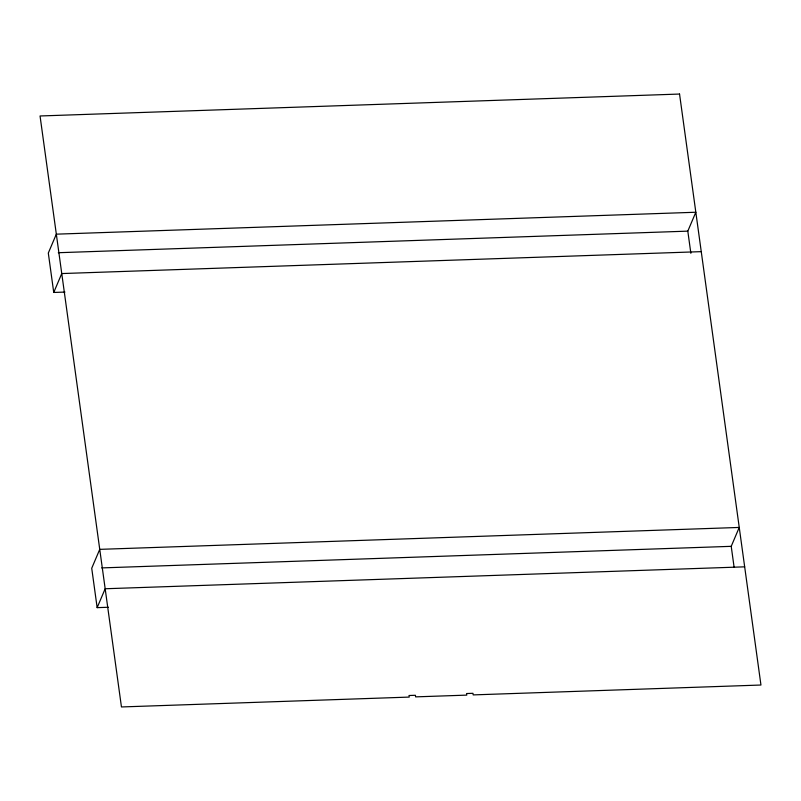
<?xml version="1.0" encoding="UTF-8"?>
<svg xmlns="http://www.w3.org/2000/svg" width="801" height="801" viewBox="0 0 801 801"><rect width="100%" height="100%" fill="white"/><g stroke="black" fill="none" stroke-linecap="round" stroke-linejoin="round"><path stroke-width="1.2" d="M64.981 292.075L53.737 292.455L61.757 273.562L701.255 251.644M108.395 607.258L97.151 607.649L105.171 588.755L744.67 566.838M690.862 253.296L687.809 231.139L695.829 212.245L56.33 234.162L48.31 253.056L53.737 292.455M734.106 567.258L731.223 546.332L739.243 527.438L99.745 549.356L91.725 568.249L97.151 607.649M58.303 252.715L687.809 231.139M101.717 567.909L731.223 546.332M679.548 94.047L40.05 115.975L121.452 706.953L409.231 697.09L409.011 695.508L415.409 695.288L415.619 696.87L466.783 695.118L466.562 693.536L472.96 693.316L473.181 694.898L760.95 685.025L679.548 94.047"/></g></svg>
